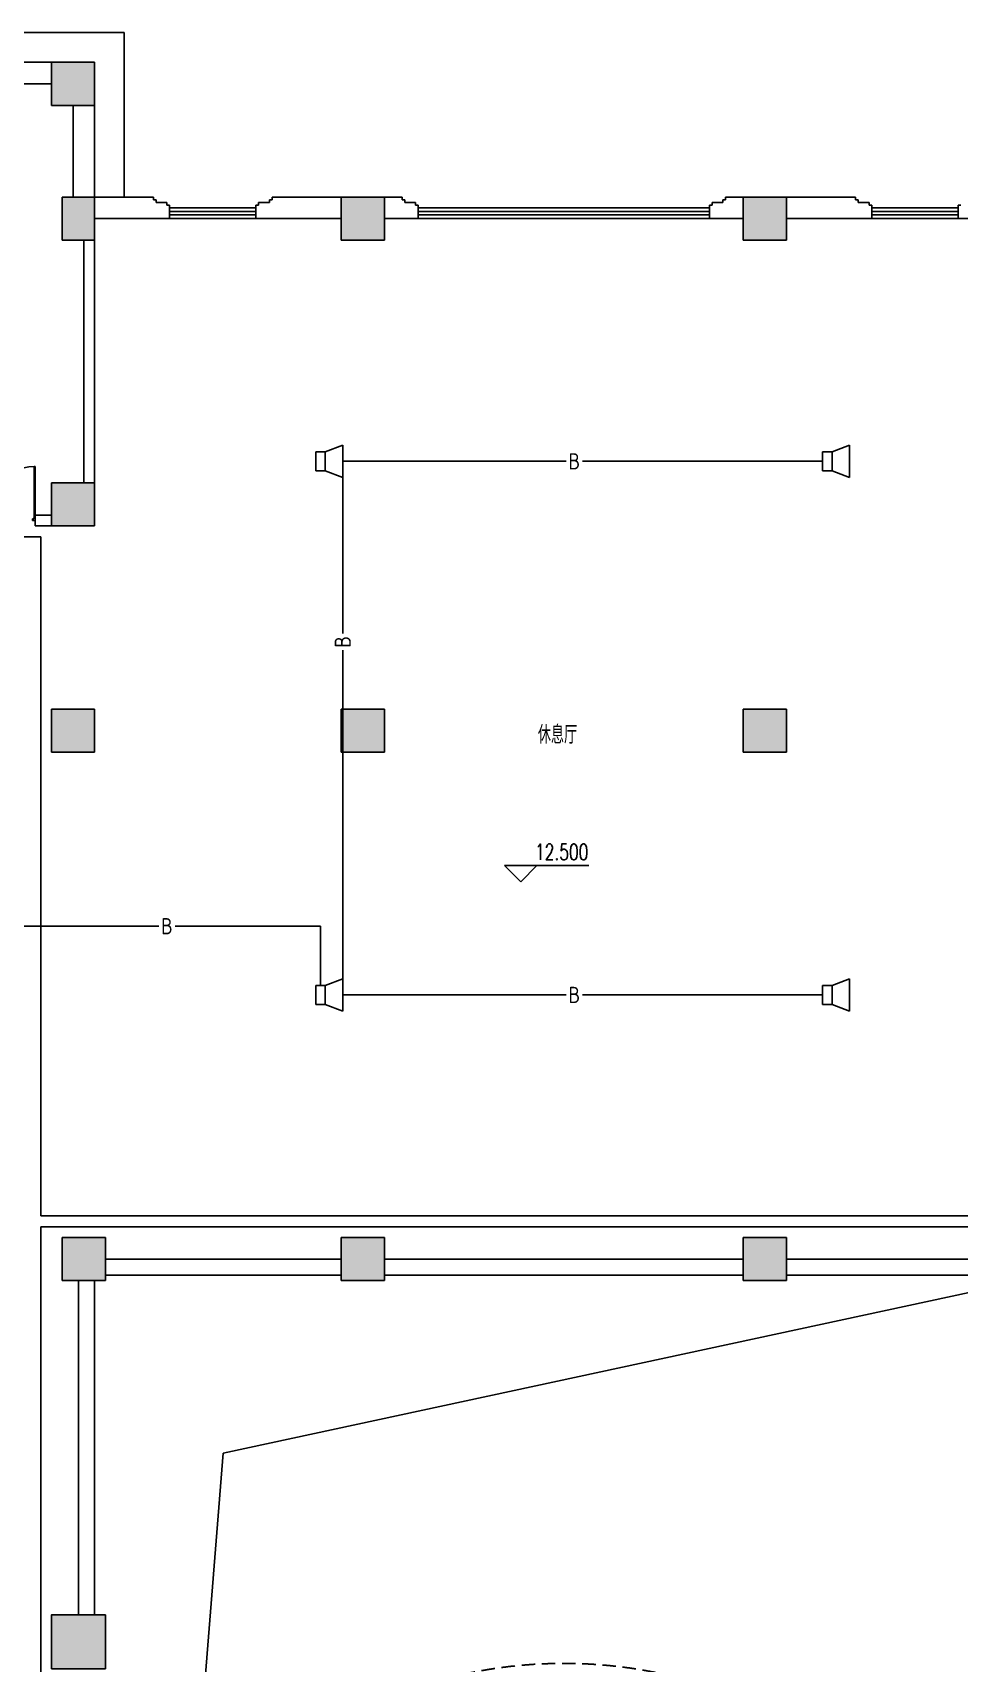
# Model space of a CAD drawing. Extents: x 190999 to 834799, y -200814 to 215286.
# Drawn here: x 698799 to 715984, y -127896 to -97646 of the extents above; entities that cross this region are included whole.
import ezdxf
from ezdxf.enums import TextEntityAlignment as Align

# ---------------------------------------------------------------- set-up
doc = ezdxf.new("R2010")
doc.units = 0
doc.header["$LTSCALE"] = 1000
doc.header["$MEASUREMENT"] = 0
doc.linetypes.add('HIDDEN', pattern=[0.375, 0.25, -0.125])
for name, color, linetype in [('00-EQUIP', 3, 'Continuous'), ('00-SIG_TEXT', 7, 'Continuous'), ('00-WIRE-4', 6, 'Continuous'), ('A-卫生间', 250, 'Continuous'), ('A-墙线', 2, 'Continuous'), ('A-外包装修', 250, 'Continuous'), ('A-外窗', 145, 'Continuous'), ('A-门', 167, 'Continuous'), ('COLUMN', 2, 'Continuous'), ('DIM_ELEV', 3, 'Continuous'), ('PUB_HATCH', 250, 'Continuous'), ('PUB_TEXT', 7, 'Continuous'), ('SIG_TEXT', 7, 'Continuous'), ('STAIR', 5, 'Continuous'), ('WIRE-4', 6, 'Continuous'), ('房间名称', 7, 'Continuous'), ('桥架', 1, 'Continuous')]:
    doc.layers.add(name, color=color, linetype=linetype)
doc.styles.add('-GBCBIGGBENOR', font='GBENOR.shx', dxfattribs={"bigfont": 'GBCBIG.shx'})
doc.styles.add('_TCH_DIM', font='SIMPLEX', dxfattribs={"bigfont": 'GBCBIG'})
doc.styles.get("Standard").update_dxf_attribs({"font": 'simhei.ttf'})

# ---------------------------------------------------------------- blocks, each defined once
blk = doc.blocks.new('m1000')
at = {"layer": 'A-墙线'}
for p, q in [((0, 0), (0, 200)), ((1000, 0), (1000, 200))]:
    blk.add_line(p, q, dxfattribs=at)
at = {"layer": 'A-门'}
for p, q in [((0, 1100), (0, 100)), ((0, 1100), (20, 1100)), ((20, 1100), (20, 150)), ((0, 150), (30, 150)), ((0, 100), (50, 100)), ((30, 150), (30, 130)), ((30, 130), (50, 130)), ((50, 130), (50, 100)), ((950, 130), (950, 100)), ((970, 130), (950, 130)), ((1000, 100), (950, 100)), ((970, 150), (970, 130)), ((1000, 150), (970, 150)), ((1000, 150), (1000, 100))]:
    blk.add_line(p, q, dxfattribs=at)
blk.add_arc((0, 100), 1000, 2.866, 88.854, dxfattribs=at)
blk = doc.blocks.new('_FZH')
blk.add_lwpolyline([(-0.5, -0.5), (0.5, -0.5), (0.5, 0.5), (-0.5, 0.5)], close=True)
at = {"layer": 'PUB_HATCH'}
blk.add_solid([(-0.5, -0.5), (0.5, -0.5), (-0.5, 0.5), (0.5, 0.5)], dxfattribs=at)
blk = doc.blocks.new('_LINKPT1')
at = {"color": 0}
blk.add_line((0, 0), (0, 0), dxfattribs=at)
blk = doc.blocks.new('OS28WV87')
for p, q in [((0, 0.35), (0, -0.35)), ((0, 0.35), (0.35, 0.35)), ((0.35, 0.35), (1, 0.6)), ((0.35, 0.35), (0.35, -0.35)), ((1, 0.6), (1, -0.6)), ((0.35, -0.35), (0, -0.35)), ((1, -0.6), (0.35, -0.35))]:
    blk.add_line(p, q)
at = {"xscale": 0.002, "yscale": 0.002, "zscale": 0.002}
for p in [(0, 0), (0.175, 0.35), (1, 0), (0.175, -0.35)]:
    blk.add_blockref('_LINKPT1', p, dxfattribs=at)
at = {"flags": 9}
blk.add_attdef('A', (0, 0), '', height=0.00002, dxfattribs=at)

msp = doc.modelspace()

# ---------------------------------------------------------------- hatches: boundary and pattern name
at = {"layer": 'PUB_HATCH'}
for points in [[(699948.5, -98996.3), (699948.5, -98196.3), (699148.5, -98196.3), (699148.5, -98996.3)], [(699948.5, -101496.3), (699948.5, -100696.3), (699348.5, -100696.3), (699348.5, -101496.3)], [(705320.6, -101496.3), (705320.6, -100696.3), (704520.6, -100696.3), (704520.6, -101496.3)], [(711976.5, -101496.3), (712776.5, -101496.3), (712776.5, -100696.3), (711976.5, -100696.3)], [(699948.5, -106796.3), (699948.5, -105996.3), (699148.5, -105996.3), (699148.5, -106796.3)], [(699948.5, -110196.3), (699148.5, -110196.3), (699148.5, -110996.3), (699948.5, -110996.3)], [(704520.6, -110996.3), (705320.6, -110996.3), (705320.6, -110196.3), (704520.6, -110196.3)], [(712776.5, -110996.3), (712776.5, -110196.3), (711976.5, -110196.3), (711976.5, -110996.3)], [(700148.5, -120796.3), (700148.5, -119996.3), (699348.5, -119996.3), (699348.5, -120796.3)], [(704520.6, -120796.3), (705320.6, -120796.3), (705320.6, -119996.3), (704520.6, -119996.3)], [(712776.5, -120796.3), (712776.5, -119996.3), (711976.5, -119996.3), (711976.5, -120796.3)]]:
    msp.add_hatch(color=256, dxfattribs=at).paths.add_polyline_path(points)

# ---------------------------------------------------------------- linework, layer by layer
at = {"layer": '00-WIRE-4'}
for p, q in [((708691.6, -105598.5), (704548.5, -105598.5)), ((713448.5, -105598.5), (708996.6, -105598.5)), ((701136.8, -114221.3), (697998.5, -114221.3)), ((704136, -114221.3), (701441.8, -114221.3)), ((704136, -115321.3), (704136, -114221.3)), ((708691.6, -115496.3), (704548.5, -115496.3)), ((713448.5, -115496.3), (708996.6, -115496.3))]:
    msp.add_line(p, q, dxfattribs=at)
at = {"layer": 'A-卫生间', "linetype": 'HIDDEN'}
msp.add_circle((708648.5, -136496.3), 8600, dxfattribs=at)
at = {"layer": 'A-墙线'}
for p, q in [((698448.5, -98196.3), (699148.5, -98196.3)), ((699148.5, -98596.3), (698148.5, -98596.3)), ((699548.5, -100696.3), (699548.5, -98996.3)), ((699948.5, -100696.3), (699948.5, -98996.3)), ((701038.3, -100696.3), (699948.5, -100696.3)), ((701038.3, -100696.3), (701038.3, -100746.3)), ((703238.3, -100696.3), (703238.3, -100746.3)), ((704520.6, -100696.3), (703238.3, -100696.3)), ((705320.6, -100696.3), (705648.5, -100696.3)), ((705648.5, -100696.3), (705648.5, -100746.3)), ((711976.5, -100696.3), (711648.5, -100696.3)), ((711648.5, -100696.3), (711648.5, -100746.3)), ((712776.5, -100696.3), (714058.8, -100696.3)), ((714058.8, -100696.3), (714058.8, -100746.3)), ((701038.3, -100746.3), (701088.3, -100746.3)), ((701088.3, -100746.3), (701088.3, -100796.3)), ((701088.3, -100796.3), (701288.3, -100796.3)), ((701288.3, -100796.3), (701288.3, -100846.3)), ((701288.3, -100846.3), (701338.3, -100846.3)), ((701338.3, -100846.3), (701338.3, -101096.3)), ((702988.3, -100846.3), (702938.3, -100846.3)), ((702938.3, -100846.3), (702938.3, -101096.3)), ((702988.3, -100796.3), (702988.3, -100846.3)), ((703188.3, -100796.3), (702988.3, -100796.3)), ((703188.3, -100746.3), (703188.3, -100796.3)), ((703238.3, -100746.3), (703188.3, -100746.3)), ((705648.5, -100746.3), (705698.5, -100746.3)), ((705698.5, -100746.3), (705698.5, -100796.3)), ((705698.5, -100796.3), (705898.5, -100796.3)), ((705898.5, -100796.3), (705898.5, -100846.3)), ((705898.5, -100846.3), (705948.5, -100846.3)), ((705948.5, -100846.3), (705948.5, -101096.3)), ((711398.5, -100846.3), (711348.5, -100846.3)), ((711348.5, -100846.3), (711348.5, -101096.3)), ((711398.5, -100796.3), (711398.5, -100846.3)), ((711598.5, -100796.3), (711398.5, -100796.3)), ((711598.5, -100746.3), (711598.5, -100796.3)), ((711648.5, -100746.3), (711598.5, -100746.3)), ((714058.8, -100746.3), (714108.8, -100746.3)), ((714108.8, -100746.3), (714108.8, -100796.3)), ((714108.8, -100796.3), (714308.8, -100796.3)), ((714308.8, -100796.3), (714308.8, -100846.3)), ((714308.8, -100846.3), (714358.8, -100846.3)), ((714358.8, -100846.3), (714358.8, -101096.3)), ((716008.8, -100846.3), (715958.8, -100846.3)), ((715958.8, -100846.3), (715958.8, -101096.3)), ((701338.3, -101096.3), (699948.5, -101096.3)), ((704520.6, -101096.3), (702938.3, -101096.3)), ((705320.6, -101096.3), (705948.5, -101096.3)), ((711976.5, -101096.3), (711348.5, -101096.3)), ((712776.5, -101096.3), (714358.8, -101096.3)), ((715958.8, -101096.3), (717348.5, -101096.3)), ((699748.5, -105996.3), (699748.5, -101496.3)), ((699948.5, -105996.3), (699948.5, -101496.3)), ((699148.5, -106596.3), (698848.5, -106596.3)), ((699148.5, -106796.3), (698848.5, -106796.3))]:
    msp.add_line(p, q, dxfattribs=at)
at = {"layer": 'A-外包装修'}
for p, q in [((689348.5, -97646.3), (700498.5, -97646.3)), ((700498.5, -97646.3), (700498.5, -100696.3))]:
    msp.add_line(p, q, dxfattribs=at)
at = {"layer": 'A-外窗'}
for p, q in [((702938.3, -100896.3), (701338.3, -100896.3)), ((702938.3, -100966.3), (701338.3, -100966.3)), ((702938.3, -101026.3), (701338.3, -101026.3)), ((705948.5, -100896.3), (711348.5, -100896.3)), ((705948.5, -100966.3), (711348.5, -100966.3)), ((705948.5, -101026.3), (711348.5, -101026.3)), ((714358.8, -100896.3), (715958.8, -100896.3)), ((714358.8, -100966.3), (715958.8, -100966.3)), ((714358.8, -101026.3), (715958.8, -101026.3)), ((702938.3, -101096.3), (701338.3, -101096.3)), ((705948.5, -101096.3), (711348.5, -101096.3)), ((714358.8, -101096.3), (715958.8, -101096.3))]:
    msp.add_line(p, q, dxfattribs=at)
at = {"layer": 'COLUMN'}
for p, q in [((699948.5, -98196.3), (699148.5, -98196.3)), ((699148.5, -98196.3), (699148.5, -98996.3)), ((699948.5, -98996.3), (699948.5, -98196.3)), ((699148.5, -98996.3), (699948.5, -98996.3)), ((699948.5, -100696.3), (699348.5, -100696.3)), ((699348.5, -100696.3), (699348.5, -101496.3)), ((699948.5, -101496.3), (699948.5, -100696.3)), ((705320.6, -100696.3), (704520.6, -100696.3)), ((704520.6, -100696.3), (704520.6, -101496.3)), ((705320.6, -101496.3), (705320.6, -100696.3)), ((712776.5, -100696.3), (711976.5, -100696.3)), ((711976.5, -100696.3), (711976.5, -101496.3)), ((712776.5, -101496.3), (712776.5, -100696.3)), ((699348.5, -101496.3), (699948.5, -101496.3)), ((704520.6, -101496.3), (705320.6, -101496.3)), ((711976.5, -101496.3), (712776.5, -101496.3)), ((699948.5, -105996.3), (699148.5, -105996.3)), ((699148.5, -105996.3), (699148.5, -106796.3)), ((699948.5, -106796.3), (699948.5, -105996.3)), ((699148.5, -106796.3), (699948.5, -106796.3)), ((699948.5, -110196.3), (699148.5, -110196.3)), ((699148.5, -110196.3), (699148.5, -110996.3)), ((699948.5, -110996.3), (699948.5, -110196.3)), ((705320.6, -110196.3), (704520.6, -110196.3)), ((704520.6, -110196.3), (704520.6, -110996.3)), ((705320.6, -110996.3), (705320.6, -110196.3)), ((712776.5, -110196.3), (711976.5, -110196.3)), ((711976.5, -110196.3), (711976.5, -110996.3)), ((712776.5, -110996.3), (712776.5, -110196.3)), ((699148.5, -110996.3), (699948.5, -110996.3)), ((704520.6, -110996.3), (705320.6, -110996.3)), ((711976.5, -110996.3), (712776.5, -110996.3)), ((700148.5, -119996.3), (699348.5, -119996.3)), ((699348.5, -119996.3), (699348.5, -120796.3)), ((700148.5, -120796.3), (700148.5, -119996.3)), ((705320.6, -119996.3), (704520.6, -119996.3)), ((704520.6, -119996.3), (704520.6, -120796.3)), ((705320.6, -120796.3), (705320.6, -119996.3)), ((712776.5, -119996.3), (711976.5, -119996.3)), ((711976.5, -119996.3), (711976.5, -120796.3)), ((712776.5, -120796.3), (712776.5, -119996.3)), ((699348.5, -120796.3), (700148.5, -120796.3)), ((704520.6, -120796.3), (705320.6, -120796.3)), ((711976.5, -120796.3), (712776.5, -120796.3))]:
    msp.add_line(p, q, dxfattribs=at)
at = {"layer": 'DIM_ELEV'}
for p, q in [((707849.6, -113398.8), (707549.6, -113098.8)), ((707549.6, -113098.8), (709114.6, -113098.8)), ((707849.6, -113398.8), (708149.6, -113098.8))]:
    msp.add_line(p, q, dxfattribs=at)
at = {"layer": 'STAIR'}
for p, q in [((704520.6, -120396.3), (700148.5, -120396.3)), ((704520.6, -120696.3), (700148.5, -120696.3)), ((711976.5, -120396.3), (705320.6, -120396.3)), ((711976.5, -120696.3), (705320.6, -120696.3)), ((712776.5, -120396.3), (717148.5, -120396.3)), ((712776.5, -120696.3), (717148.5, -120696.3)), ((699648.5, -120796.3), (699648.5, -126996.3)), ((699948.5, -120796.3), (699948.5, -126996.3)), ((702329.3, -123997.2), (717198.5, -120796.3)), ((700098.5, -152196.3), (702329.3, -123997.2))]:
    msp.add_line(p, q, dxfattribs=at)
at = {"layer": 'WIRE-4'}
for p, q in [((704548.5, -108795), (704548.5, -105898.5)), ((704548.5, -115196.3), (704548.5, -109100))]:
    msp.add_line(p, q, dxfattribs=at)
at = {"layer": '桥架'}
for p, q in [((688898.5, -106996.3), (698948.5, -106996.3)), ((698948.5, -111196.3), (698948.5, -106996.3)), ((698948.5, -119596.3), (698948.5, -111196.3)), ((698948.5, -119596.3), (718348.5, -119596.3)), ((698948.5, -153196.3), (698948.5, -119796.3)), ((698948.5, -119796.3), (718348.5, -119796.3))]:
    msp.add_line(p, q, dxfattribs=at)

# ---------------------------------------------------------------- block references
at = {"layer": '00-EQUIP', "xscale": -500, "yscale": 500, "zscale": 500, "rotation": 180}
for p in [(704048.5, -105598.5), (713448.5, -105598.5), (704048.5, -115496.3), (713448.5, -115496.3)]:
    msp.add_blockref('OS28WV87', p, dxfattribs=at)
at = {"layer": 'A-门', "xscale": -1}
msp.add_blockref('m1000', (698848.5, -106796.3), dxfattribs=at)
at = {"layer": 'COLUMN', "xscale": 1000, "yscale": 1000, "zscale": 1000, "rotation": 359.9999999999333}
msp.add_blockref('_FZH', (699648.5, -127496.3), dxfattribs=at)

# ---------------------------------------------------------------- texts
at = {"layer": '00-SIG_TEXT', "style": '-GBCBIGGBENOR'}
for p in [(708844.1, -105598.5), (701289.3, -114221.3), (708844.1, -115496.3)]:
    msp.add_text('B', height=300, dxfattribs=at).set_placement(p, align=Align.MIDDLE_CENTER)
at = {"layer": 'PUB_TEXT', "style": '_TCH_DIM', "width": 0.705882}
msp.add_text('12.500', height=297.5, dxfattribs=at).set_placement((708114.6, -112993.9))
at = {"layer": 'SIG_TEXT', "style": '-GBCBIGGBENOR'}
msp.add_text('B', height=300, rotation=90, dxfattribs=at).set_placement((704548.5, -108947.5), align=Align.MIDDLE_CENTER)
at = {"layer": '房间名称', "style": '_TCH_DIM'}
msp.add_text('休息厅', height=337.59, dxfattribs=at).set_placement((708167.2, -110838.8))

doc.saveas('drawing.dxf')
